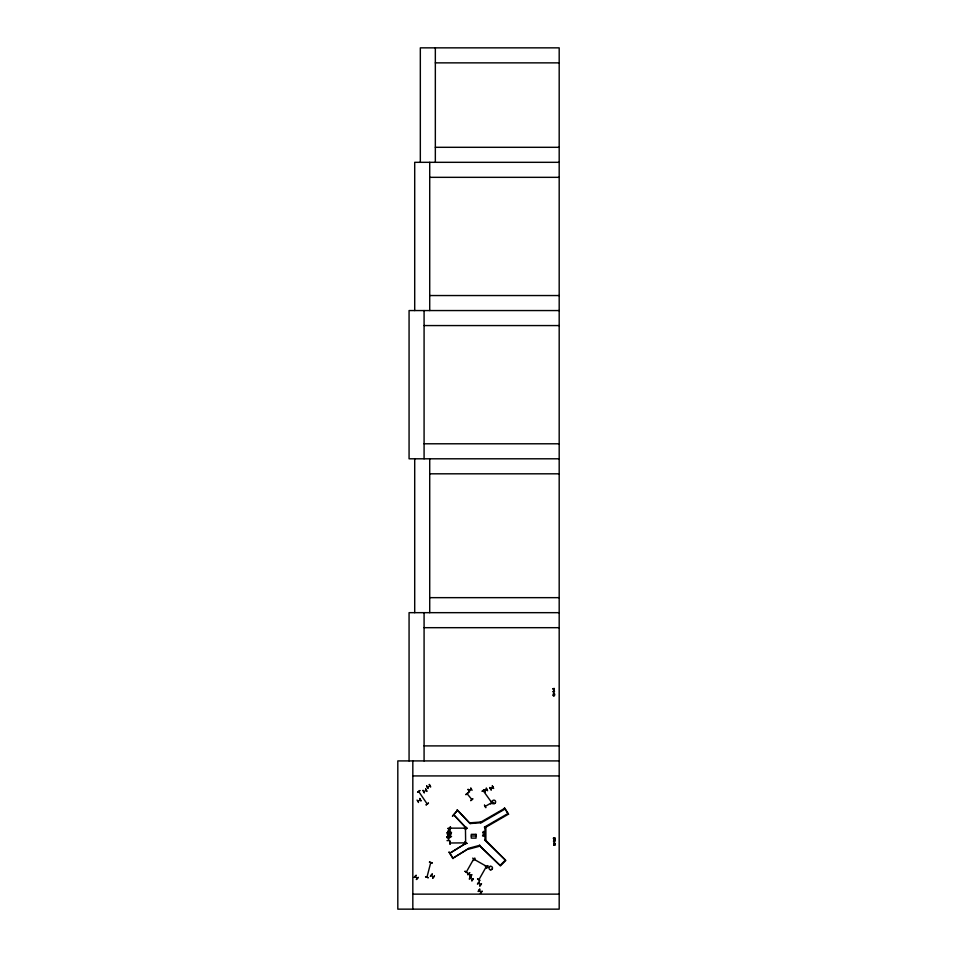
<?xml version="1.0" encoding="UTF-8"?>
<svg xmlns="http://www.w3.org/2000/svg" width="957" height="957" viewBox="0 0 957 957"><rect width="100%" height="100%" fill="white"/><g stroke="black" fill="none" stroke-linecap="round" stroke-linejoin="round"><path stroke-width="1.44" d="M466.466 871.803L473.727 858.955M479.05 879.471L486.323 866.611M450.388 834.277L448.977 832.949L447.78 833.786M465.664 843.344L465.449 828.272M449.036 828.559L449.048 831.286M448.498 840.425L448.498 837.722M420.35 799.873L417.922 801.284M426.236 790.291L423.807 791.702M429.932 785.864L427.564 787.24M486.886 789.585L484.457 791.02L486.79 789.489M427.037 876.911L430.674 862.867M428.222 877.677L425.53 876.827L428.222 877.665M553.29 691.851C555.275 691.935 553.206 693.418 553.505 691.576M472.65 858.13L475.103 859.518M473.344 860.463L474.863 858.082L473.332 860.451M486.646 868.143L487.914 865.618L486.658 868.143M487.627 867.293L485.151 865.929L487.675 867.186M450.52 834.133L449.012 832.746L447.697 833.643L448.008 835.712L449.587 836.119L450.699 833.846L449.455 832.59L447.386 833.99L448.654 836.215L449.898 835.987L450.34 833.559L450.627 834.899M450.556 833.954L449.419 832.805L447.589 834.061L447.78 835.305L449.874 835.832M468.858 790.494L471.346 789.19L468.978 790.59M490.439 788.616L492.843 787.24M478.416 883.155L480.653 884.675M479.05 890.381L481.251 892.008M479.158 881.852L477.435 884.089L479.278 881.947M479.828 885.919L481.515 883.658L479.924 885.979M479.756 889.197L478.165 891.517L479.744 889.185M480.426 893.252L482.232 891.087L480.402 893.228M471.107 876.923L469.265 879.064L471.107 876.935M465.162 828.152L450.436 828.152M500.068 865.439L505.38 860.128M500.224 865.571L479.278 845.39L500.463 865.822L505.763 860.51L484.972 839.564L484.972 827.183L485.881 827.183L485.881 839.564L484.589 839.959L505.535 860.14M450.436 835.21L449.527 836.035L448.055 835.64M465.868 794.525L468.033 792.731M465.963 794.645L468.129 792.851M467.279 793.927L471.873 799.562M470.76 800.531L472.914 798.712L470.844 800.626M491.994 869.279L490.307 869.746M492.831 802.265L490.522 803.868L492.915 802.385M491.216 801.332L492.64 803.76M485.235 806.356L491.814 802.684L483.153 790.638M425.638 788.927L426.918 791.439L425.65 788.927M417.049 800.064L418.46 802.504M419.752 798.497L421.032 801.021L419.656 798.557M468.045 789.405L469.456 791.846M470.76 787.85L472.064 790.338M492.939 787.336L490.546 788.712M491.132 789.908L489.613 787.527L491.156 789.896M494.781 803.39L493.896 803.629M489.84 866.54L490.259 866.36A1.758 1.758 0 0 1 492.448 868.489A1.758 1.758 0 0 1 489.505 869.315A1.758 1.758 0 0 1 490.259 866.36M474.385 859.494L487.209 866.743M481.192 892.151L479.014 890.489M415.254 876.409L417.264 878.382M449.288 833.188L449.551 835.939M554.127 690.009C554.127 691.791 553.074 690.093 554.294 688.932C553.29 688.526 553.397 690.846 554.175 690.081M449.886 841.526L450.065 844.337L450.029 841.514M435.339 62.863L559.187 62.863M435.339 147.306L559.187 147.306M559.187 162.319L414.704 162.319L414.704 310.558M429.717 177.332L559.187 177.332M429.717 295.546L559.187 295.546M559.187 310.558L409.07 310.558L409.07 458.798L559.187 458.798M424.083 325.571L559.187 325.571M424.083 443.785L559.187 443.785M429.717 473.811L559.187 473.811M429.717 597.658L559.187 597.658M559.187 612.671L409.07 612.671L409.07 760.911M424.083 627.684L559.187 627.684M424.083 745.898L559.187 745.898M559.187 760.911L397.813 760.911L397.813 909.15L559.187 909.15L559.187 47.85L420.326 47.85L420.326 162.319M412.826 775.924L559.187 775.924M447.709 831.358L450.52 831.334M451.465 832.542L446.775 832.829L451.465 832.769M471.287 836.011L476.048 836.011M447.015 837.507L449.826 837.507M447.015 837.662L449.826 837.662M412.826 894.137L559.187 894.137M427.169 803.964L418.735 791.571M450.089 842.997L465.114 842.866M470.7 875.822L468.774 873.897M468.882 873.789L470.784 875.703M472.495 879.686L470.246 878.143M449.168 828.499L449.168 831.322M433.21 876.947L431.368 875.308M468.176 789.334L469.576 791.786M450.52 831.322L447.709 831.322M449.826 840.485L447.015 840.641M449.276 832.829L449.276 836.526M449.024 832.829L448.965 836.526M435.339 47.85L435.339 162.319M429.717 162.319L429.717 310.558M429.717 458.798L429.717 612.671M424.083 310.558L424.083 458.798M424.083 612.671L424.083 760.911M414.704 458.798L414.704 612.671M412.826 760.911L412.826 909.15M553.553 841.646C555.67 842.363 554.677 841.119 553.553 841.646M555.024 839.851L553.852 839.947L555.024 839.851M554.988 838.775L553.816 838.87L554.988 838.775M554.474 691.217L553.026 691.588L554.462 691.289M555.048 840.689L553.613 841.059L555.048 840.689M553.409 693.945L554.57 694.124L553.409 693.945M553.995 843.428L555.156 843.596L554.019 843.332M553.565 693.981L554.414 694.088L553.589 693.921M554.151 843.452L555 843.56L554.151 843.452M484.338 832.781L482.711 832.901L483.369 832.159C482.292 831.37 485.115 830.843 484.338 832.781M484.17 835.82L482.543 835.939L483.201 835.21C482.208 834.396 484.924 833.882 484.158 835.904M429.478 862.101L432.157 862.963L429.478 862.101M465.042 871.313L467.423 872.832L465.042 871.313M477.627 878.981L479.995 880.5L477.615 879.005M473.344 878.658L471.741 880.978L473.332 878.646M432.193 874.052L430.435 876.253L432.193 874.052M434.406 876.038L432.648 878.239L434.406 876.038M457.219 809.921L470.102 823.57L457.219 809.921M457.422 810.423L452.505 816.118L457.422 810.423M453.809 814.862L466.693 828.523L453.809 814.862M416.104 875.344L414.225 877.437L416.104 875.344M418.209 877.449L416.319 879.543L418.197 877.437M469.672 872.712L467.782 874.806L469.672 872.7M471.777 874.818L469.887 876.899L471.765 874.806M504.495 807.959L508.538 814.311L504.495 807.959M449.072 852.149L453.116 858.501L449.072 852.149M419.836 790.554L417.611 792.276L419.836 790.554M428.389 803.138L426.164 804.861L428.389 803.138M484.278 789.681L482.041 791.391L484.266 789.669M484.529 805.196L485.821 807.696L484.505 805.208M426.762 785.984L428.042 788.508L426.738 786.008M429.334 784.501L430.65 787.001L429.334 784.513M423.078 790.41L424.358 792.922L423.042 790.422M483.716 789.728L484.984 792.24L483.716 789.728M486.288 788.245L487.556 790.757L486.276 788.245M492.329 785.972L493.609 788.484L492.317 785.972M503.884 808.797L480.486 822.302L480.881 822.984L504.279 809.478L503.884 808.797M507.784 813.641L484.386 827.159L484.78 827.841L508.179 814.323L507.784 813.641M465.7 843.428L449.73 853.285L465.7 843.428M468.547 848.572L452.565 858.429L468.547 848.572M554.582 694.949L553.325 695.643C556.95 695.583 550.777 696.253 554.27 694.914L553.086 694.782L554.582 694.949M555.168 844.421L553.912 845.127C557.536 845.055 551.364 845.725 554.857 844.397L553.672 844.253L555.168 844.421M479.744 845.318L468.547 848.321L468.763 849.134L479.959 846.132L479.744 845.318M480.318 822.075L470.437 822.805L470.485 823.522L480.366 822.793L480.318 822.075M554.342 688.526L552.799 688.765L554.342 688.526M554.928 837.997L553.385 838.236L554.928 837.997M450.4 826.788L450.257 829.599L450.376 826.788M465.628 826.788L465.485 829.599L465.628 826.788M467.004 828.152L464.193 828.307L467.004 828.14M465.269 841.514L465.138 844.337L465.269 841.514M467.004 843.368L464.193 843.536L467.004 843.368M450.52 828.355L447.709 828.499L450.52 828.343M476.048 834.337L471.287 834.337L471.287 838.129L476.048 838.129L476.048 834.337M451.465 836.526L446.775 836.837L451.465 836.526M492.652 803.126A1.758 1.758 0 0 0 495.582 802.313A1.758 1.758 0 0 0 493.405 800.184A1.758 1.758 0 0 0 492.652 803.126"/></g></svg>
